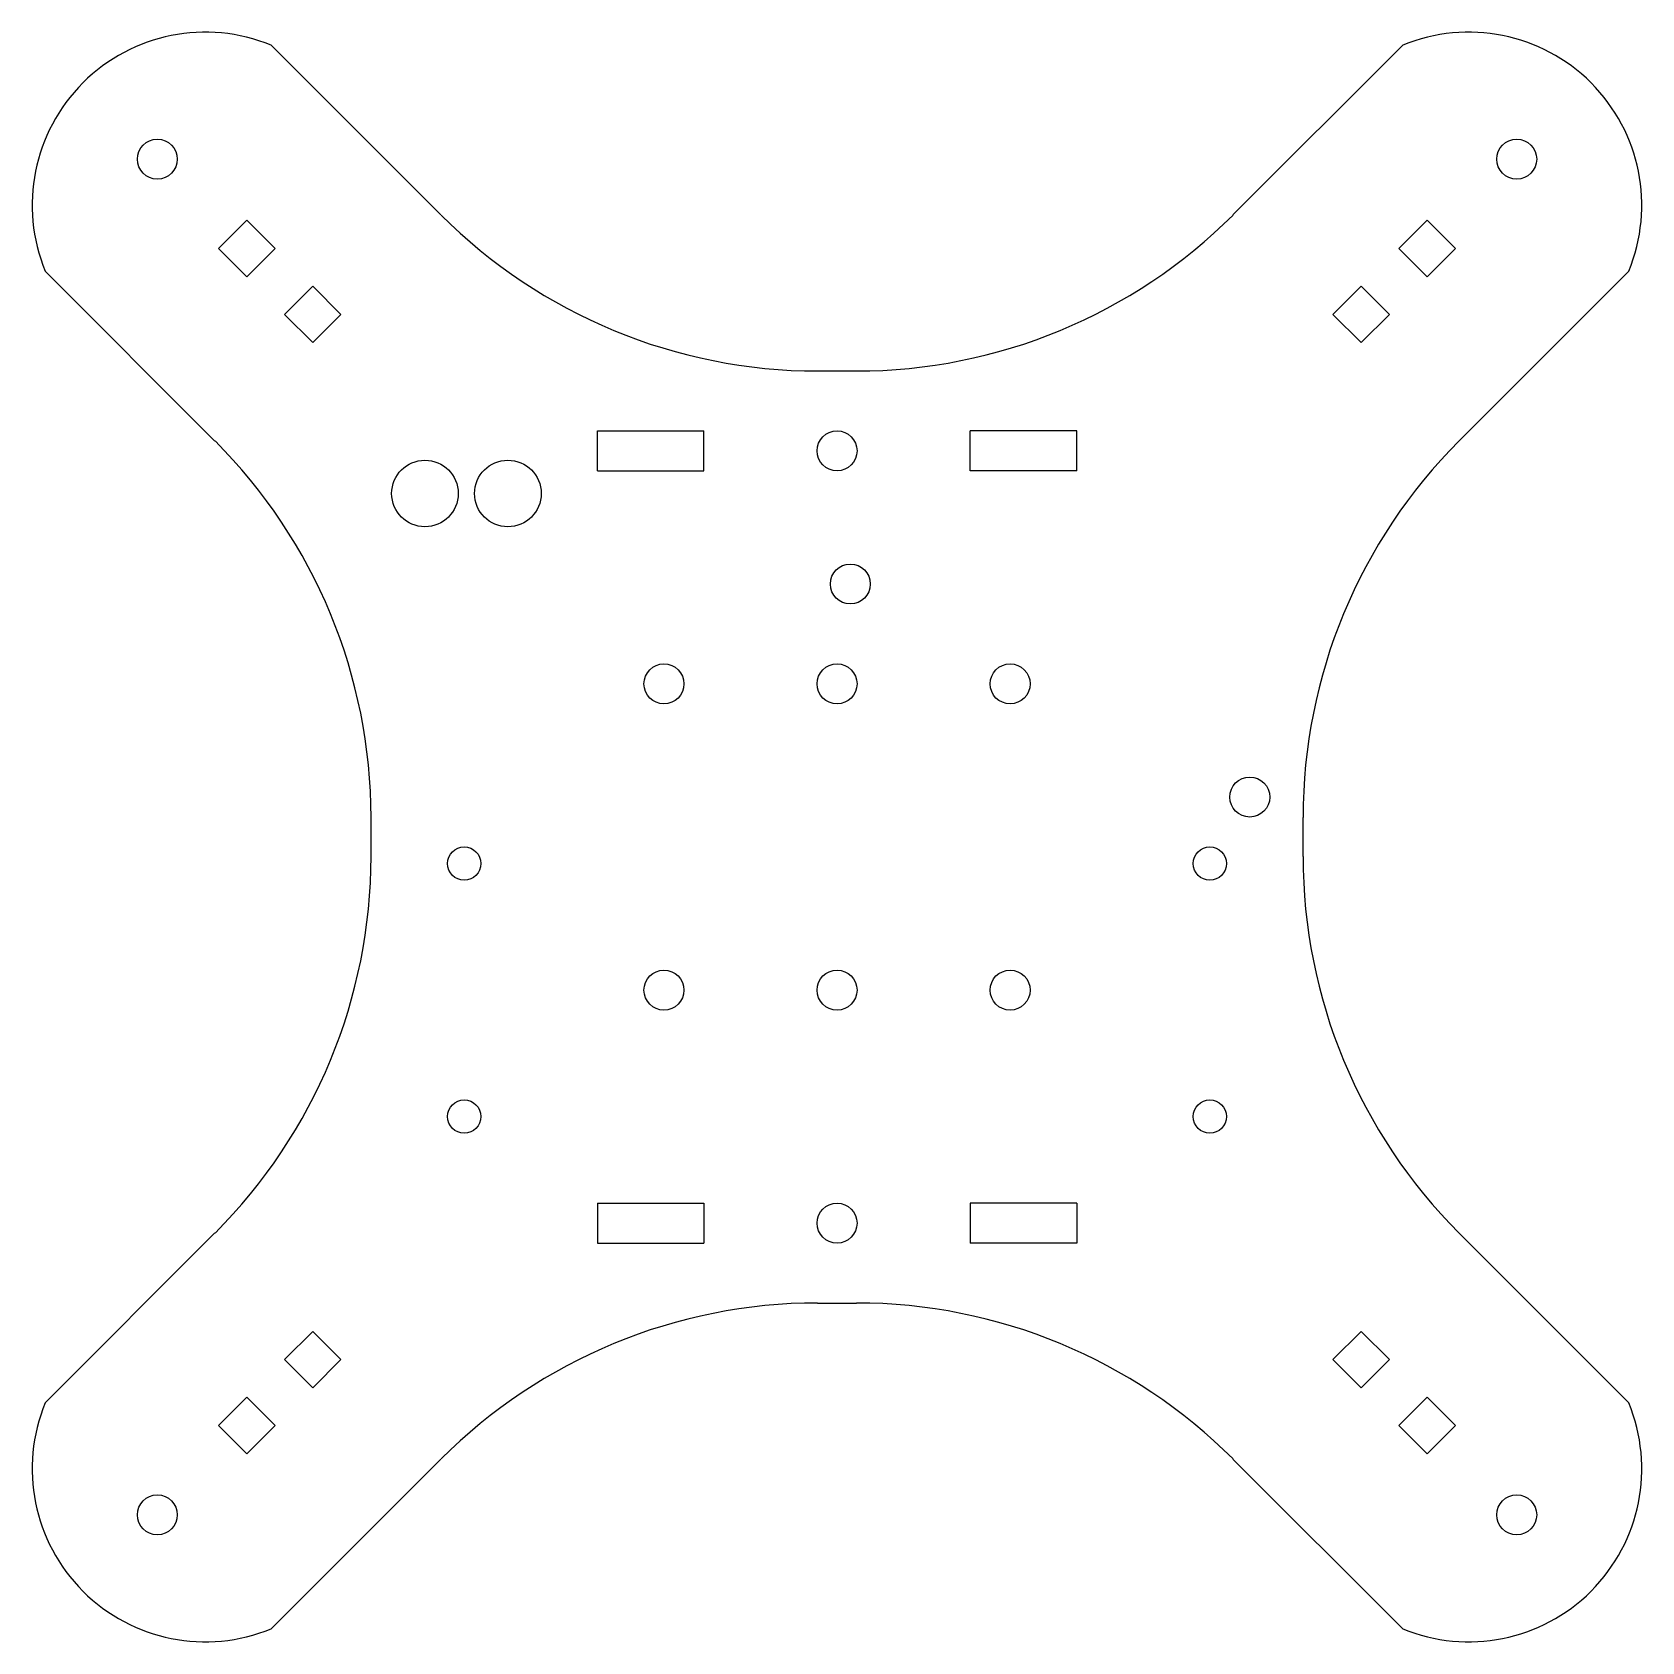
# Model space of a CAD drawing. Header units: millimetres. Extents: x 51 to 172, y -62 to 58.
import ezdxf

# ---------------------------------------------------------------- set-up
doc = ezdxf.new("R2010")
doc.units = ezdxf.units.MM

msp = doc.modelspace()

# ---------------------------------------------------------------- linework, layer by layer
at = {"color": 7, "linetype": 'Continuous', "lineweight": 25}
for p, q in [((69.35, 57.47), (82.1, 44.72)), ((154.34, 57.47), (141.59, 44.72)), ((67.52, 44.32), (65.4, 42.2)), ((69.64, 42.2), (67.52, 44.32)), ((154.05, 42.2), (156.17, 44.32)), ((156.17, 44.32), (158.29, 42.2)), ((67.52, 40.08), (65.4, 42.2)), ((69.64, 42.2), (67.52, 40.08)), ((154.05, 42.2), (156.17, 40.08)), ((156.17, 40.08), (158.29, 42.2)), ((52.38, 40.49), (65.13, 27.74)), ((171.31, 40.49), (158.56, 27.74)), ((72.47, 39.37), (70.35, 37.25)), ((74.59, 37.25), (72.47, 39.37)), ((149.1, 37.25), (151.22, 39.37)), ((151.22, 39.37), (153.35, 37.25)), ((72.47, 35.13), (70.35, 37.25)), ((74.59, 37.25), (72.47, 35.13)), ((149.1, 37.25), (151.22, 35.13)), ((151.22, 35.13), (153.35, 37.25)), ((110.39, 33), (113.31, 33)), ((93.85, 25.5), (93.85, 28.5)), ((93.85, 28.5), (101.85, 28.5)), ((101.85, 25.5), (101.85, 28.5)), ((121.85, 25.5), (121.85, 28.5)), ((129.85, 28.5), (121.85, 28.5)), ((129.85, 25.5), (129.85, 28.5)), ((93.85, 25.5), (101.85, 25.5)), ((129.85, 25.5), (121.85, 25.5)), ((76.85, -3.46), (76.85, -0.54)), ((146.85, -3.46), (146.85, -0.54)), ((93.85, -29.5), (101.85, -29.5)), ((93.85, -29.5), (93.85, -32.5)), ((101.85, -29.5), (101.85, -32.5)), ((129.85, -29.5), (121.85, -29.5)), ((121.85, -29.5), (121.85, -32.5)), ((129.85, -29.5), (129.85, -32.5)), ((52.38, -44.49), (65.13, -31.74)), ((93.85, -32.5), (101.85, -32.5)), ((129.85, -32.5), (121.85, -32.5)), ((171.31, -44.49), (158.56, -31.74)), ((110.39, -37), (113.31, -37)), ((72.47, -39.13), (70.35, -41.25)), ((74.59, -41.25), (72.47, -39.13)), ((149.1, -41.25), (151.22, -39.13)), ((151.22, -39.13), (153.35, -41.25)), ((72.47, -43.37), (70.35, -41.25)), ((74.59, -41.25), (72.47, -43.37)), ((149.1, -41.25), (151.22, -43.37)), ((151.22, -43.37), (153.35, -41.25)), ((67.52, -44.08), (65.4, -46.2)), ((69.64, -46.2), (67.52, -44.08)), ((154.05, -46.2), (156.17, -44.08)), ((156.17, -44.08), (158.29, -46.2)), ((67.52, -48.32), (65.4, -46.2)), ((69.64, -46.2), (67.52, -48.32)), ((154.05, -46.2), (156.17, -48.32)), ((156.17, -48.32), (158.29, -46.2)), ((69.35, -61.47), (82.1, -48.72)), ((154.34, -61.47), (141.59, -48.72))]:
    msp.add_line(p, q, dxfattribs=at)
for centre, radius in [((60.8, 48.91), 1.5), ((162.9, 48.91), 1.5), ((111.85, 27), 1.5), ((80.9, 23.8), 2.5), ((87.13, 23.8), 2.5), ((112.85, 17), 1.5), ((98.85, 9.5), 1.5), ((111.85, 9.5), 1.5), ((124.85, 9.5), 1.5), ((142.85, 1), 1.5), ((83.85, -4), 1.25), ((139.85, -4), 1.25), ((98.85, -13.5), 1.5), ((111.85, -13.5), 1.5), ((124.85, -13.5), 1.5), ((83.85, -23), 1.25), ((139.85, -23), 1.25), ((111.85, -31), 1.5), ((60.8, -52.91), 1.5), ((162.9, -52.91), 1.5)]:
    msp.add_circle(centre, radius, dxfattribs=at)
for centre, radius, start, end in [((64.4, 45.45), 13, 67.6133, 202.3867), ((159.29, 45.45), 13, 337.6133, 112.3867), ((110.39, 73), 40, 225, 270), ((113.31, 73), 40, 270, 315), ((36.85, -0.54), 40, 0, 45), ((186.85, -0.54), 40, 135, 180), ((36.85, -3.46), 40, 315, 0), ((186.85, -3.46), 40, 180, 225), ((110.39, -77), 40, 90, 135), ((113.31, -77), 40, 45, 90), ((64.4, -49.45), 13, 157.6133, 292.3867), ((159.29, -49.45), 13, 247.6133, 22.3867)]:
    msp.add_arc(centre, radius, start, end, dxfattribs=at)

doc.saveas('drawing.dxf')
